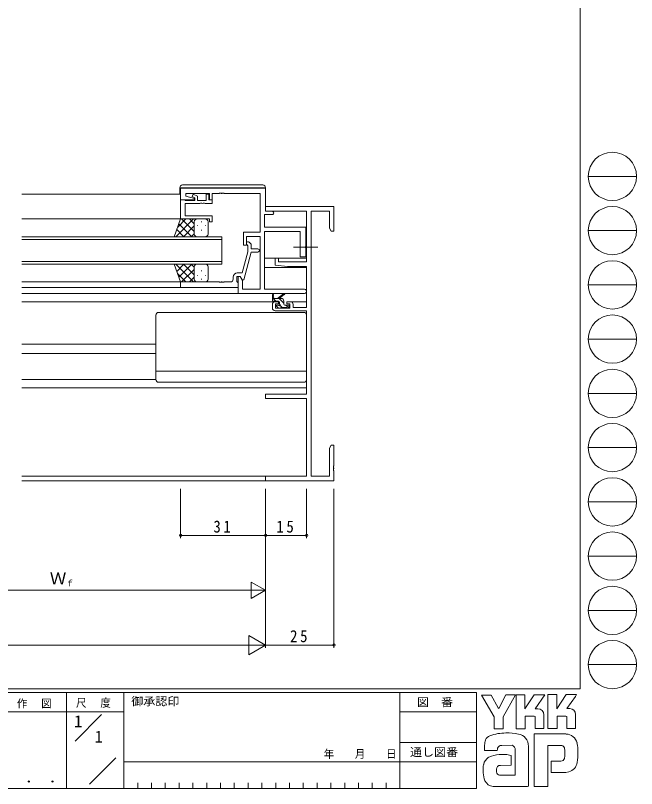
# Model space of a CAD drawing. Units: millimetres on the paper. Extents: x -420 to 373, y -297 to 267.
# Drawn here: x 146.1 to 372.9, y -297 to -14.9 of the extents above; entities that cross this region are included whole.
import ezdxf
from ezdxf.enums import TextEntityAlignment as Align

# ---------------------------------------------------------------- set-up
doc = ezdxf.new("R2010")
doc.units = ezdxf.units.MM
doc.linetypes.add('CHAIN2', pattern=[12, 9, -1, 1, -1])
for name, color, linetype, lineweight in [('0-1_YKK_ZWAK', 7, 'Continuous', 9), ('0-3_YKK_11', 7, 'Continuous', 9), ('0-4_YKK_12', 2, 'Continuous', 9), ('0-5_YKK_13', 4, 'Continuous', 9), ('0-7_YKK_D', 6, 'Continuous', 9)]:
    doc.layers.add(name, color=color, linetype=linetype, lineweight=lineweight)
doc.layers.add('0-2_USER1', color=3, linetype='Continuous')
doc.styles.add('ＭＳ ゴシック', font='')
doc.styles.get('ＭＳ ゴシック').set_extended_font_data('MS Gothic')

msp = doc.modelspace()

# ---------------------------------------------------------------- linework, layer by layer
at = {"layer": '0-1_YKK_ZWAK'}
for p, q in [((352.3, 264.4), (352.3, -260.6)), ((355.276, -73.616), (372.916, -73.616)), ((355.276, -93.412), (372.916, -93.412)), ((355.276, -113.208), (372.916, -113.208)), ((355.276, -133.004), (372.916, -133.004)), ((355.276, -152.8), (372.916, -152.8)), ((355.276, -172.596), (372.916, -172.596)), ((355.276, -192.392), (372.916, -192.392)), ((355.276, -212.188), (372.916, -212.188)), ((355.276, -231.984), (372.916, -231.984)), ((355.276, -251.78), (372.916, -251.78)), ((352.3, -260.6), (-417.7, -260.6)), ((314.5, -262), (-417.7, -262)), ((164.7, -262), (164.7, -297)), ((185.7, -262), (185.7, -297)), ((286.5, -262), (286.5, -297)), ((314.5, -262), (314.5, -297)), ((316.337, -262.906), (319.851, -262.906)), ((320.932, -270.799), (316.337, -262.906)), ((325.136, -262.798), (322.581, -267.771)), ((328.96, -275.231), (328.96, -262.825)), ((340.474, -262.717), (343.745, -262.717)), ((340.474, -275.123), (340.474, -262.717)), ((347.178, -262.717), (350.962, -262.717)), ((350.583, -263.365), (347.461, -267.825)), ((350.962, -262.717), (350.583, -263.365)), ((336.879, -267.906), (335.84, -267.906)), ((348.501, -267.825), (347.461, -267.825)), ((165.684, -268.999), (97.5, -268.999)), ((165.684, -268.999), (185.7, -268.999)), ((167.87, -279.736), (177.564, -270.043)), ((286.5, -269), (314.5, -269)), ((335.474, -270.582), (332.284, -270.582)), ((339.042, -270.069), (339.042, -275.15)), ((343.88, -270.555), (343.88, -275.123)), ((347.069, -270.555), (343.88, -270.555)), ((347.502, -270.717), (347.069, -270.555)), ((347.502, -275.096), (347.502, -270.717)), ((350.664, -270.069), (350.664, -275.096)), ((343.88, -275.123), (340.474, -275.123)), ((347.502, -275.046), (347.553, -275.096)), ((350.664, -275.096), (347.502, -275.096)), ((347.124, -277.096), (335.528, -277.096)), ((335.528, -277.096), (335.528, -296.206)), ((286.5, -280.199), (314.5, -280.199)), ((317.418, -283.07), (317.418, -281.141)), ((327.446, -281.205), (323.748, -281.275)), ((333.42, -281.583), (333.42, -296.179)), ((340.555, -281.259), (345.204, -281.259)), ((340.555, -296.206), (340.555, -281.259)), ((322.067, -283.07), (317.418, -283.07)), ((328.527, -292.071), (328.527, -282.34)), ((346.673, -282.756), (346.691, -285.391)), ((173.172, -295.345), (182.696, -285.821)), ((185.7, -287.2), (286.5, -287.2)), ((314.5, -287.199), (286.5, -287.199)), ((341.772, -286.989), (341.772, -291.125)), ((345.313, -286.989), (341.772, -286.989)), ((327.176, -288.53), (323.181, -288.535)), ((322.905, -292.071), (328.527, -292.071)), ((328.095, -292.071), (328.446, -292.071)), ((328.527, -292.07), (328.528, -292.071)), ((341.772, -291.125), (347.097, -291.125)), ((347.097, -291.125), (348.178, -290.882)), ((190.74, -294.9), (190.74, -297)), ((195.78, -294.9), (195.78, -297)), ((200.82, -294.9), (200.82, -297)), ((205.86, -294.9), (205.86, -297)), ((210.9, -294.9), (210.9, -297)), ((215.94, -294.9), (215.94, -297)), ((220.98, -294.9), (220.98, -297)), ((226.02, -294.9), (226.02, -297)), ((231.06, -294.9), (231.06, -297)), ((236.1, -294.9), (236.1, -297)), ((241.14, -294.9), (241.14, -297)), ((246.18, -294.9), (246.18, -297)), ((251.22, -294.9), (251.22, -297)), ((256.26, -294.9), (256.26, -297)), ((261.3, -294.9), (261.3, -297)), ((266.34, -294.9), (266.34, -297)), ((271.38, -294.9), (271.38, -297)), ((276.42, -294.9), (276.42, -297)), ((281.46, -294.9), (281.46, -297)), ((333.42, -296.179), (333.095, -296.233)), ((-417.7, -297), (314.5, -297)), ((322.067, -296.26), (320.58, -296.26)), ((333.095, -296.233), (322.067, -296.26))]:
    msp.add_line(p, q, dxfattribs=at)
for points in [[(319.851, -262.906), (322.364, -267.609), (322.581, -267.771)], [(325.136, -262.798), (328.762, -262.798), (324.229, -270.826)], [(328.96, -262.825), (332.176, -262.825), (332.176, -267.923), (335.555, -262.771)], [(335.555, -262.771), (339.38, -262.771), (335.84, -267.906)], [(343.745, -262.717), (343.745, -267.908), (347.178, -262.717)], [(324.229, -270.826), (324.229, -275.258), (320.932, -275.258), (320.932, -270.799)], [(332.284, -270.582), (332.284, -275.231), (328.96, -275.231)], [(339.042, -275.15), (335.906, -275.15), (335.906, -270.744), (335.474, -270.582)], [(326.473, -284.773), (327.176, -284.935), (327.176, -288.53)], [(335.528, -296.206), (339.772, -296.206), (340.555, -296.206)]]:
    msp.add_lwpolyline(points, dxfattribs=at)
for centre in [(364.096, -73.616), (364.096, -93.412), (364.096, -113.208), (364.096, -133.004), (364.096, -152.8), (364.096, -172.596), (364.096, -192.392), (364.096, -212.188), (364.096, -231.984), (364.096, -251.78)]:
    msp.add_circle(centre, 8.82, dxfattribs=at)
for centre, radius, start, end in [((336.879, -270.069), 2.163, 0.00165, 89.99603), ((348.501, -269.988), 2.163, 0.00165, 89.99603), ((320.106, -280.055), 2.444, 109.02126, 161.51263), ((325.222, -294.401), 17.68, 89.89165, 109.30847), ((325.741, -297.463), 20.748, 78.78009, 91.46938), ((329.03, -281.496), 4.449, 40.66422, 80.31693), ((328.809, -281.485), 4.612, 358.78058, 38.76563), ((346.972, -281.44), 4.341, 14.44571, 87.08746), ((322.459, -281.166), 5.037, 158.41083, 179.71774), ((324.175, -283.007), 2.109, 138.46381, 181.71359), ((323.615, -282.971), 1.701, 85.50551, 126.78038), ((326.956, -282.754), 1.625, 14.75519, 72.44994), ((345.365, -282.479), 1.229, 16.43123, 96.91661), ((330.666, -284.187), 20.86, 350.99026, 10.67624), ((324.02, -297.854), 13.309, 79.38097, 112.05824), ((343.031, -283.208), 3.673, 4.93422, 17.03551), ((320.927, -288.927), 3.908, 121.8271, 169.08475), ((345.314, -285.684), 1.306, 269.95467, 342.90144), ((343.01, -285.041), 3.697, 343.6902, 354.75362), ((347.035, -286.745), 4.291, 285.4429, 349.90448), ((327.949, -290.395), 11.082, 168.76372, 199.80078), ((324.082, -290.328), 2.369, 171.08202, 216.71922), ((323.19, -289.979), 1.445, 90.33952, 178.03638), ((323.15, -290.565), 1.526, 230.97279, 260.7549), ((320.94, -292.443), 3.823, 207.31435, 263.59464)]:
    msp.add_arc(centre, radius, start, end, dxfattribs=at)
at = {"layer": '0-3_YKK_11'}
for p, q in [((206.407, -77.96), (206.407, -82.16)), ((237.406, -77.96), (206.407, -77.96)), ((237.406, -86.36), (237.406, -77.96)), ((208.307, -79.86), (216.907, -79.86)), ((208.307, -80.8), (208.307, -79.86)), ((211.436, -81.638), (208.307, -80.8)), ((210.595, -80.989), (211.018, -80.082)), ((211.607, -81.46), (210.595, -80.989)), ((211.018, -80.082), (212.607, -80.823)), ((211.367, -82.16), (211.436, -81.638)), ((211.607, -82.46), (211.607, -81.46)), ((212.607, -80.823), (212.607, -82.46)), ((215.707, -80.16), (216.707, -80.16)), ((215.707, -82.46), (215.707, -80.16)), ((216.707, -80.16), (216.707, -82.16)), ((216.907, -79.86), (216.907, -82.161)), ((217.907, -79.86), (220.448, -79.86)), ((217.907, -82.161), (217.907, -79.86)), ((220.448, -79.86), (220.632, -79.74)), ((220.632, -79.74), (221.181, -79.74)), ((221.181, -79.74), (221.365, -79.86)), ((221.365, -79.86), (221.448, -79.86)), ((221.448, -79.86), (221.632, -79.74)), ((221.632, -79.74), (222.181, -79.74)), ((222.181, -79.74), (222.365, -79.86)), ((222.365, -79.86), (235.406, -79.86)), ((235.406, -79.86), (235.406, -93.96)), ((206.407, -82.16), (211.367, -82.16)), ((206.407, -82.16), (207.737, -82.16)), ((206.407, -89.16), (206.407, -82.16)), ((207.737, -82.16), (208.012, -82.34)), ((208.012, -82.34), (208.195, -82.46)), ((208.036, -83.46), (208.036, -87.96)), ((213.448, -83.46), (208.036, -83.46)), ((208.195, -82.46), (211.607, -82.46)), ((212.607, -82.46), (215.707, -82.46)), ((213.632, -83.34), (213.448, -83.46)), ((214.181, -83.34), (213.632, -83.34)), ((214.365, -83.46), (214.181, -83.34)), ((214.448, -83.46), (214.365, -83.46)), ((214.632, -83.34), (214.448, -83.46)), ((215.181, -83.34), (214.632, -83.34)), ((215.365, -83.46), (215.181, -83.34)), ((217.907, -83.46), (215.365, -83.46)), ((216.707, -82.16), (217.907, -82.16)), ((216.907, -82.161), (217.907, -82.161)), ((217.907, -82.16), (217.907, -83.46)), ((237.406, -84.661), (237.406, -86.291)), ((262.407, -84.661), (237.406, -84.661)), ((237.406, -86.291), (252.407, -86.291)), ((239.807, -86.36), (237.406, -86.36)), ((252.407, -86.291), (252.407, -104.761)), ((254.037, -86.291), (260.777, -86.291)), ((254.037, -183.031), (254.037, -86.291)), ((260.777, -86.291), (260.777, -92.569)), ((262.407, -93.661), (262.407, -84.661)), ((216.907, -89.16), (206.407, -89.16)), ((208.036, -87.96), (217.907, -87.96)), ((216.907, -90.16), (216.907, -89.16)), ((217.907, -90.16), (216.907, -90.16)), ((217.907, -87.96), (217.907, -90.16)), ((237.037, -87.56), (239.807, -87.56)), ((237.037, -92.16), (237.037, -87.56)), ((252.107, -92.16), (237.037, -92.16)), ((252.107, -99.002), (252.107, -92.16)), ((260.777, -92.569), (261.407, -93.661)), ((229.407, -93.96), (229.407, -98.76)), ((235.406, -93.96), (229.407, -93.96)), ((230.407, -95.59), (235.406, -95.59)), ((230.407, -98.76), (230.407, -95.59)), ((235.406, -95.59), (235.406, -114.73)), ((237.037, -93.79), (250.107, -93.79)), ((237.037, -114.73), (237.037, -93.79)), ((250.107, -93.79), (250.107, -102.96)), ((261.407, -93.661), (262.407, -93.661)), ((231.007, -98.909), (230.582, -98.485)), ((231.431, -97.636), (232.207, -98.412)), ((232.207, -98.412), (232.207, -100.06)), ((228.927, -108.86), (231.007, -101.099)), ((229.407, -98.76), (230.407, -98.76)), ((232.206, -101.26), (229.499, -111.36)), ((231.007, -101.099), (231.007, -98.909)), ((234.607, -101.26), (232.206, -101.26)), ((232.207, -100.06), (234.607, -100.06)), ((251.987, -99.185), (252.107, -99.002)), ((251.987, -99.735), (251.987, -99.185)), ((252.107, -99.919), (251.987, -99.735)), ((252.107, -102.96), (252.107, -99.919)), ((240.907, -103.461), (240.907, -106.067)), ((242.107, -103.461), (240.907, -103.461)), ((242.107, -104.761), (242.107, -103.461)), ((250.107, -102.96), (252.107, -102.96)), ((240.907, -106.067), (245.407, -106.461)), ((252.407, -104.761), (242.107, -104.761)), ((245.407, -106.461), (252.407, -106.461)), ((252.407, -106.461), (252.407, -121.461)), ((227.107, -108.86), (228.927, -108.86)), ((206.407, -112.16), (220.448, -112.16)), ((206.407, -114.16), (206.407, -112.16)), ((220.448, -112.16), (220.632, -112.28)), ((220.632, -112.28), (221.181, -112.28)), ((221.181, -112.28), (221.365, -112.16)), ((221.365, -112.16), (221.448, -112.16)), ((221.448, -112.16), (221.632, -112.28)), ((221.632, -112.28), (222.181, -112.28)), ((222.181, -112.28), (222.365, -112.16)), ((222.365, -112.16), (224.607, -112.16)), ((225.607, -111.16), (225.607, -110.36)), ((226.907, -110.16), (226.907, -111.96)), ((228.207, -110.16), (226.907, -110.16)), ((226.907, -111.96), (227.107, -112.16)), ((227.107, -112.16), (227.406, -112.46)), ((227.406, -110.16), (227.406, -116.36)), ((228.207, -110.16), (227.406, -110.16)), ((227.406, -112.46), (227.406, -114.16)), ((228.899, -111.36), (228.207, -110.16)), ((229.037, -111.598), (228.207, -110.16)), ((229.499, -111.36), (228.899, -111.36)), ((229.037, -114.73), (229.037, -111.598)), ((227.406, -114.16), (206.407, -114.16)), ((235.406, -114.73), (229.037, -114.73)), ((251.592, -114.73), (237.037, -114.73)), ((227.406, -116.36), (251.592, -116.36)), ((239.907, -120.361), (239.907, -121.661)), ((242.207, -119.361), (240.907, -119.361)), ((241.107, -120.161), (242.207, -120.161)), ((241.107, -121.661), (241.107, -120.161)), ((242.207, -120.161), (242.207, -119.361)), ((245.207, -119.361), (245.207, -120.161)), ((246.507, -119.361), (245.207, -119.361)), ((245.207, -120.161), (246.307, -120.161)), ((246.307, -120.161), (246.307, -121.661)), ((247.507, -121.461), (247.507, -120.361)), ((240.907, -122.661), (252.407, -122.661)), ((246.307, -121.661), (241.107, -121.661)), ((252.407, -121.461), (247.507, -121.461)), ((252.407, -122.661), (252.407, -153.031)), ((237.406, -153.031), (237.406, -154.661)), ((252.407, -153.031), (237.406, -153.031)), ((237.406, -154.661), (252.407, -154.661)), ((252.407, -154.661), (252.407, -183.031)), ((261.407, -171.661), (260.777, -172.752)), ((262.407, -171.661), (261.407, -171.661)), ((262.407, -179.202), (262.407, -171.661)), ((260.777, -172.752), (260.777, -183.031)), ((262.287, -179.386), (262.407, -179.202)), ((262.287, -179.936), (262.287, -179.386)), ((262.407, -180.119), (262.287, -179.936)), ((262.287, -180.386), (262.407, -180.202)), ((262.287, -180.936), (262.287, -180.386)), ((262.407, -180.202), (262.407, -180.119)), ((237.406, -183.031), (237.406, -184.661)), ((252.407, -183.031), (237.406, -183.031)), ((260.777, -183.031), (254.037, -183.031)), ((262.407, -181.119), (262.287, -180.936)), ((262.407, -184.661), (262.407, -181.119)), ((237.406, -184.661), (262.407, -184.661))]:
    msp.add_line(p, q, dxfattribs=at)
for centre, radius, start, end in [((239.807, -86.96), 0.6, 269.99998, 90), ((231.007, -98.06), 0.6, 44.99998, 225), ((234.607, -100.66), 0.6, 269.99998, 90), ((227.107, -110.36), 1.5, 90, 179.99998), ((224.607, -111.16), 1, 270, 359.99998), ((251.592, -115.545), 0.815, 269.99998, 90), ((240.907, -120.361), 1, 90, 179.99998), ((246.507, -120.361), 1, 0, 89.99998), ((240.907, -121.661), 1, 180, 269.99998)]:
    msp.add_arc(centre, radius, start, end, dxfattribs=at)
at = {"layer": '0-4_YKK_12'}
for p, q in [((206.407, -80.16), (148.407, -80.16)), ((206.907, -89.16), (148.407, -89.16)), ((221.406, -95.661), (148.407, -95.661)), ((221.406, -105.661), (221.406, -95.661)), ((148.407, -96.661), (221.406, -96.661)), ((252.407, -103.461), (237.037, -103.461)), ((221.406, -104.661), (148.407, -104.661)), ((148.407, -105.661), (221.406, -105.661)), ((252.407, -106.861), (237.037, -106.861)), ((206.907, -112.16), (148.407, -112.16)), ((206.707, -114.16), (148.407, -114.16)), ((227.707, -116.36), (148.407, -116.361)), ((240.907, -119.361), (148.407, -119.361)), ((252.407, -119.361), (246.507, -119.361)), ((197.407, -134.861), (148.407, -134.861)), ((197.407, -138.261), (148.407, -138.261)), ((252.407, -150.761), (148.407, -150.761)), ((252.107, -183.031), (148.407, -183.031)), ((237.707, -184.661), (148.407, -184.661))]:
    msp.add_line(p, q, dxfattribs=at)
at = {"layer": '0-5_YKK_13'}
for p, q in [((206.107, -77.76), (206.106, -80.16)), ((207.107, -76.76), (236.406, -76.76)), ((204.085, -95.66), (206.407, -89.16)), ((211.138, -89.161), (204.638, -95.66)), ((208.31, -89.16), (205.349, -92.121)), ((206.407, -89.16), (212.407, -89.161)), ((211.407, -93.781), (206.786, -89.16)), ((211.407, -90.952), (209.615, -89.16)), ((211.407, -90.16), (211.406, -93.761)), ((215.407, -89.161), (212.407, -89.161)), ((214.043, -90.081), (214.043, -90.281)), ((216.406, -94.661), (216.407, -90.161)), ((207.629, -95.66), (205.018, -93.049)), ((210.458, -95.66), (205.762, -90.965)), ((211.407, -91.721), (207.467, -95.66)), ((211.407, -90.56), (211.406, -94.66)), ((212.628, -91.496), (212.628, -91.696)), ((215.458, -91.496), (215.458, -91.696)), ((212.628, -95.661), (204.085, -95.66)), ((211.406, -94.549), (210.295, -95.66)), ((212.406, -95.661), (215.406, -95.661)), ((214.043, -93.111), (214.043, -93.311)), ((204.085, -105.661), (206.407, -112.161)), ((212.628, -105.661), (204.085, -105.661)), ((211.138, -112.161), (204.638, -105.661)), ((207.63, -105.661), (205.018, -108.273)), ((210.458, -105.661), (205.762, -110.357)), ((211.407, -109.601), (207.467, -105.661)), ((211.407, -106.772), (210.295, -105.661)), ((211.407, -110.761), (211.407, -106.661)), ((212.407, -105.661), (215.407, -105.661)), ((216.407, -106.661), (216.407, -111.161)), ((208.31, -112.161), (205.349, -109.2)), ((211.407, -107.541), (206.786, -112.161)), ((211.407, -111.161), (211.407, -107.561)), ((212.628, -109.826), (212.628, -109.626)), ((214.043, -108.211), (214.043, -108.011)), ((215.458, -109.826), (215.458, -109.626)), ((206.407, -112.161), (212.407, -112.161)), ((211.407, -110.369), (209.615, -112.161)), ((215.407, -112.161), (212.407, -112.161)), ((214.043, -111.241), (214.043, -111.041)), ((239.907, -118.861), (239.907, -116.861)), ((243.107, -118.161), (239.907, -118.161)), ((241.18, -119.161), (240.18, -118.161)), ((240.207, -117.034), (240.405, -118.161)), ((241.807, -118.161), (244.024, -116.478)), ((242.407, -118.161), (244.226, -116.76)), ((244.107, -119.843), (242.425, -118.161)), ((242.207, -119.161), (240.207, -119.161)), ((241.994, -121.573), (241.494, -121.073)), ((241.707, -120.561), (242.046, -120.561)), ((242.507, -120.1), (242.507, -119.461)), ((243.48, -121.461), (242.716, -120.697)), ((244.107, -120.261), (244.107, -119.161)), ((244.407, -120.561), (245.807, -120.561)), ((245.907, -121.643), (244.825, -120.561)), ((246.107, -120.861), (246.107, -121.361)), ((251.407, -123.261), (198.407, -123.261)), ((242.807, -121.661), (242.207, -121.661)), ((245.107, -121.461), (243.007, -121.461)), ((245.807, -121.661), (245.307, -121.661)), ((197.407, -147.761), (197.407, -124.261)), ((252.407, -147.761), (252.407, -124.261)), ((252.407, -144.721), (197.407, -144.721)), ((197.407, -147.76), (148.407, -147.76)), ((251.407, -148.761), (198.407, -148.761))]:
    msp.add_line(p, q, dxfattribs=at)
at = {"layer": '0-5_YKK_13', "linetype": 'CHAIN2'}
msp.add_line((256.537, -99.46), (247.607, -99.46), dxfattribs=at)
at = {"layer": '0-5_YKK_13'}
for points in [[(236.907, -77.76), (206.607, -77.76), (206.107, -77.76)], [(237.406, -78.46), (237.406, -77.76), (236.907, -77.76)]]:
    msp.add_lwpolyline(points, dxfattribs=at)
for centre, radius, start, end in [((207.107, -77.76), 1, 90, 180), ((236.406, -77.76), 1, 0, 90), ((212.407, -90.161), 1, 89.99841, 179.99841), ((212.407, -90.161), 1, 89.99841, 179.99841), ((215.407, -90.161), 1, 359.99841, 89.99841), ((212.406, -94.661), 1, 179.99841, 269.99841), ((215.406, -94.661), 1, 269.99841, 359.99841), ((212.407, -106.661), 1, 89.99998, 179.99998), ((215.407, -106.661), 1, 359.99998, 89.99998), ((212.407, -111.161), 1, 179.99998, 269.99998), ((212.407, -111.161), 1, 179.99998, 269.99998), ((215.407, -111.161), 1, 269.99998, 359.99998), ((240.107, -116.861), 0.2, 300, 180), ((243.107, -119.161), 1, 0, 90), ((244.207, -116.561), 0.2, 275.58287, 155.58287), ((240.207, -118.861), 0.3, 180, 270), ((241.707, -120.861), 0.3, 90, 225), ((242.046, -120.861), 0.3, 33.05573, 90), ((242.207, -119.461), 0.3, 0, 90), ((242.507, -120.561), 0.25, 213.05573, 56.94426), ((242.807, -120.1), 0.3, 180, 236.94426), ((244.407, -120.261), 0.3, 180, 270), ((245.807, -120.861), 0.3, 0, 90), ((198.407, -124.261), 1, 90, 180), ((242.207, -121.361), 0.3, 225, 270), ((242.807, -121.461), 0.2, 270, 0), ((245.307, -121.461), 0.2, 180, 270), ((245.807, -121.361), 0.3, 270, 0), ((251.407, -124.261), 1, 0, 90), ((198.407, -147.761), 1, 180, 270), ((251.407, -147.761), 1, 270, 0)]:
    msp.add_arc(centre, radius, start, end, dxfattribs=at)
at = {"layer": '0-7_YKK_D'}
for p, q in [((206.407, -187.661), (206.407, -205.661)), ((237.406, -187.661), (237.406, -225.661)), ((237.406, -187.661), (237.406, -205.661)), ((237.406, -187.661), (237.406, -245.661)), ((237.406, -187.661), (237.406, -245.661)), ((237.406, -187.661), (237.406, -205.661)), ((252.407, -187.661), (252.407, -205.661)), ((262.407, -187.661), (262.407, -245.661)), ((237.406, -204.661), (206.407, -204.661)), ((252.407, -204.661), (237.406, -204.661)), ((232.21, -221.661), (232.21, -227.661)), ((237.406, -224.661), (232.21, -221.661)), ((93.407, -224.661), (231.407, -224.661)), ((237.406, -224.661), (227.014, -224.661)), ((237.406, -224.661), (232.21, -227.661)), ((231.344, -241.161), (231.344, -248.161)), ((237.406, -244.661), (231.344, -241.161)), ((230.407, -244.661), (-95.593, -244.661)), ((237.406, -244.661), (225.282, -244.661)), ((237.406, -244.661), (231.344, -248.161)), ((237.406, -244.661), (262.407, -244.661))]:
    msp.add_line(p, q, dxfattribs=at)
for centre in [(206.407, -204.661), (237.406, -204.661), (237.406, -204.661), (252.407, -204.661), (262.407, -244.661)]:
    msp.add_circle(centre, 0.425, dxfattribs=at)

# ---------------------------------------------------------------- texts
at = {"layer": '0-1_YKK_ZWAK', "style": 'ＭＳ ゴシック', "width": 1.1}
for s, p in [('御承認印', (188.367, -267.533)), ('図\u3000番', (292.698, -267.862)), ('通し図番', (290.179, -286.085))]:
    msp.add_text(s, height=2.933, dxfattribs=at).set_placement(p, align=Align.BOTTOM_LEFT)
at = {"layer": '0-1_YKK_ZWAK', "color": 3, "style": 'ＭＳ ゴシック', "width": 1.15}
msp.add_text(' ． ．', height=3.666, dxfattribs=at).set_placement((146.755, -295.946), align=Align.BOTTOM_LEFT)
at = {"layer": '0-1_YKK_ZWAK', "char_height": 2.933, "attachment_point": 7, "style": 'ＭＳ ゴシック'}
for s, insert in [('\\T1.17;\\W0.95;作\\~\\~図', (146.62, -267.762)), ('\\T1.17;\\W0.95;尺\\~\\~度', (168.212, -267.537)), ('\\T1.2;\\W0.95;年\\~\\~\\~月\\~\\~\\~日', (258.676, -286.169))]:
    msp.add_mtext(s, dxfattribs=dict(at, insert=insert))
at = {"layer": '0-2_USER1', "style": 'ＭＳ ゴシック'}
for p in [(167.5, -275.999), (175.033, -281.599)]:
    msp.add_text('1', height=4.399, dxfattribs=at).set_placement(p, align=Align.BOTTOM_LEFT)
at = {"layer": '0-7_YKK_D', "color": 3, "style": 'ＭＳ ゴシック'}
msp.add_text('Ｗ', height=4.399, dxfattribs=at).set_placement((158.647, -223.861), align=Align.BOTTOM_LEFT)
at = {"layer": '0-7_YKK_D', "color": 7, "style": 'ＭＳ ゴシック'}
msp.add_text('ｆ', height=2.199, dxfattribs=at).set_placement((164.407, -223.861), align=Align.BOTTOM_LEFT)
at = {"layer": '0-7_YKK_D', "color": 3, "char_height": 4.399, "attachment_point": 7, "style": 'ＭＳ ゴシック'}
for s, insert in [('\\T1.36;\\W0.9;31', (218.387, -203.661)), ('\\T1.36;\\W0.9;15', (241.387, -203.661)), ('\\T1.36;\\W0.9;25', (246.387, -243.661))]:
    msp.add_mtext(s, dxfattribs=dict(at, insert=insert))

doc.saveas('drawing.dxf')
